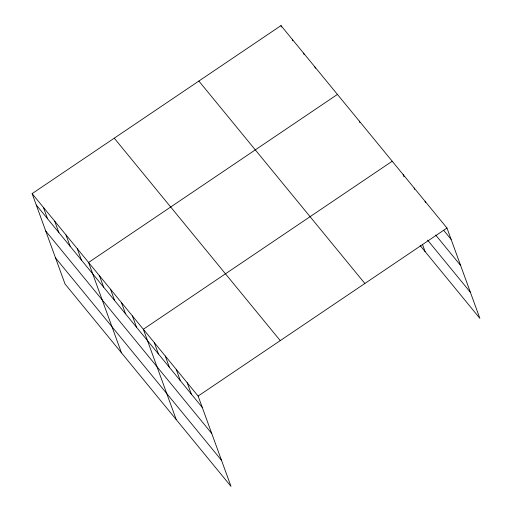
<?xml version="1.0" encoding="UTF-8"?>
<svg xmlns="http://www.w3.org/2000/svg" width="512" height="512" viewBox="0 0 512 512"><rect width="100%" height="100%" fill="white"/><g stroke="black" fill="none" stroke-linecap="round" stroke-linejoin="round"><path stroke-width="0.77" d="M32.128 193.626L198.125 396.064L231.008 486.4L65.011 283.968L32.128 193.626L280.992 25.6L446.989 228.032L479.872 318.374L420.109 245.498M337.434 94.426L88.57 262.458L121.453 352.794M392.211 161.229L143.347 329.261L176.23 419.597M198.125 396.064L446.989 228.032M443.654 230.285L451.123 239.398M435.712 235.091L460.608 265.459M427.558 240.083L470.387 292.307M198.867 81.05L364.864 283.482M114.253 138.176L280.25 340.614M36.269 204.992L202.266 407.424M45.754 231.053L211.75 433.485M55.526 257.907L221.523 460.339M425.075 201.312L425.594 202.733M414.125 187.949L414.637 189.37M403.168 174.592L403.942 176.723M422.458 244.326L425.088 251.571M359.341 121.146L359.859 122.566M314.854 66.899L315.373 68.314M303.565 53.133L304.083 54.554M292.282 39.366L292.794 40.787M280.992 25.6L281.51 27.021M187.174 382.701L191.309 394.067M176.218 369.338L180.352 380.704M165.261 355.981L169.395 367.341M154.304 342.618L158.438 353.984M132.39 315.898L136.531 327.264M121.434 302.534L125.574 313.901M110.483 289.178L114.618 300.538M99.526 275.814L103.661 287.181M77.28 248.691L81.414 260.051M65.99 234.925L70.131 246.291M54.707 221.158L58.842 232.525M43.418 207.392L47.552 218.758"/></g></svg>
